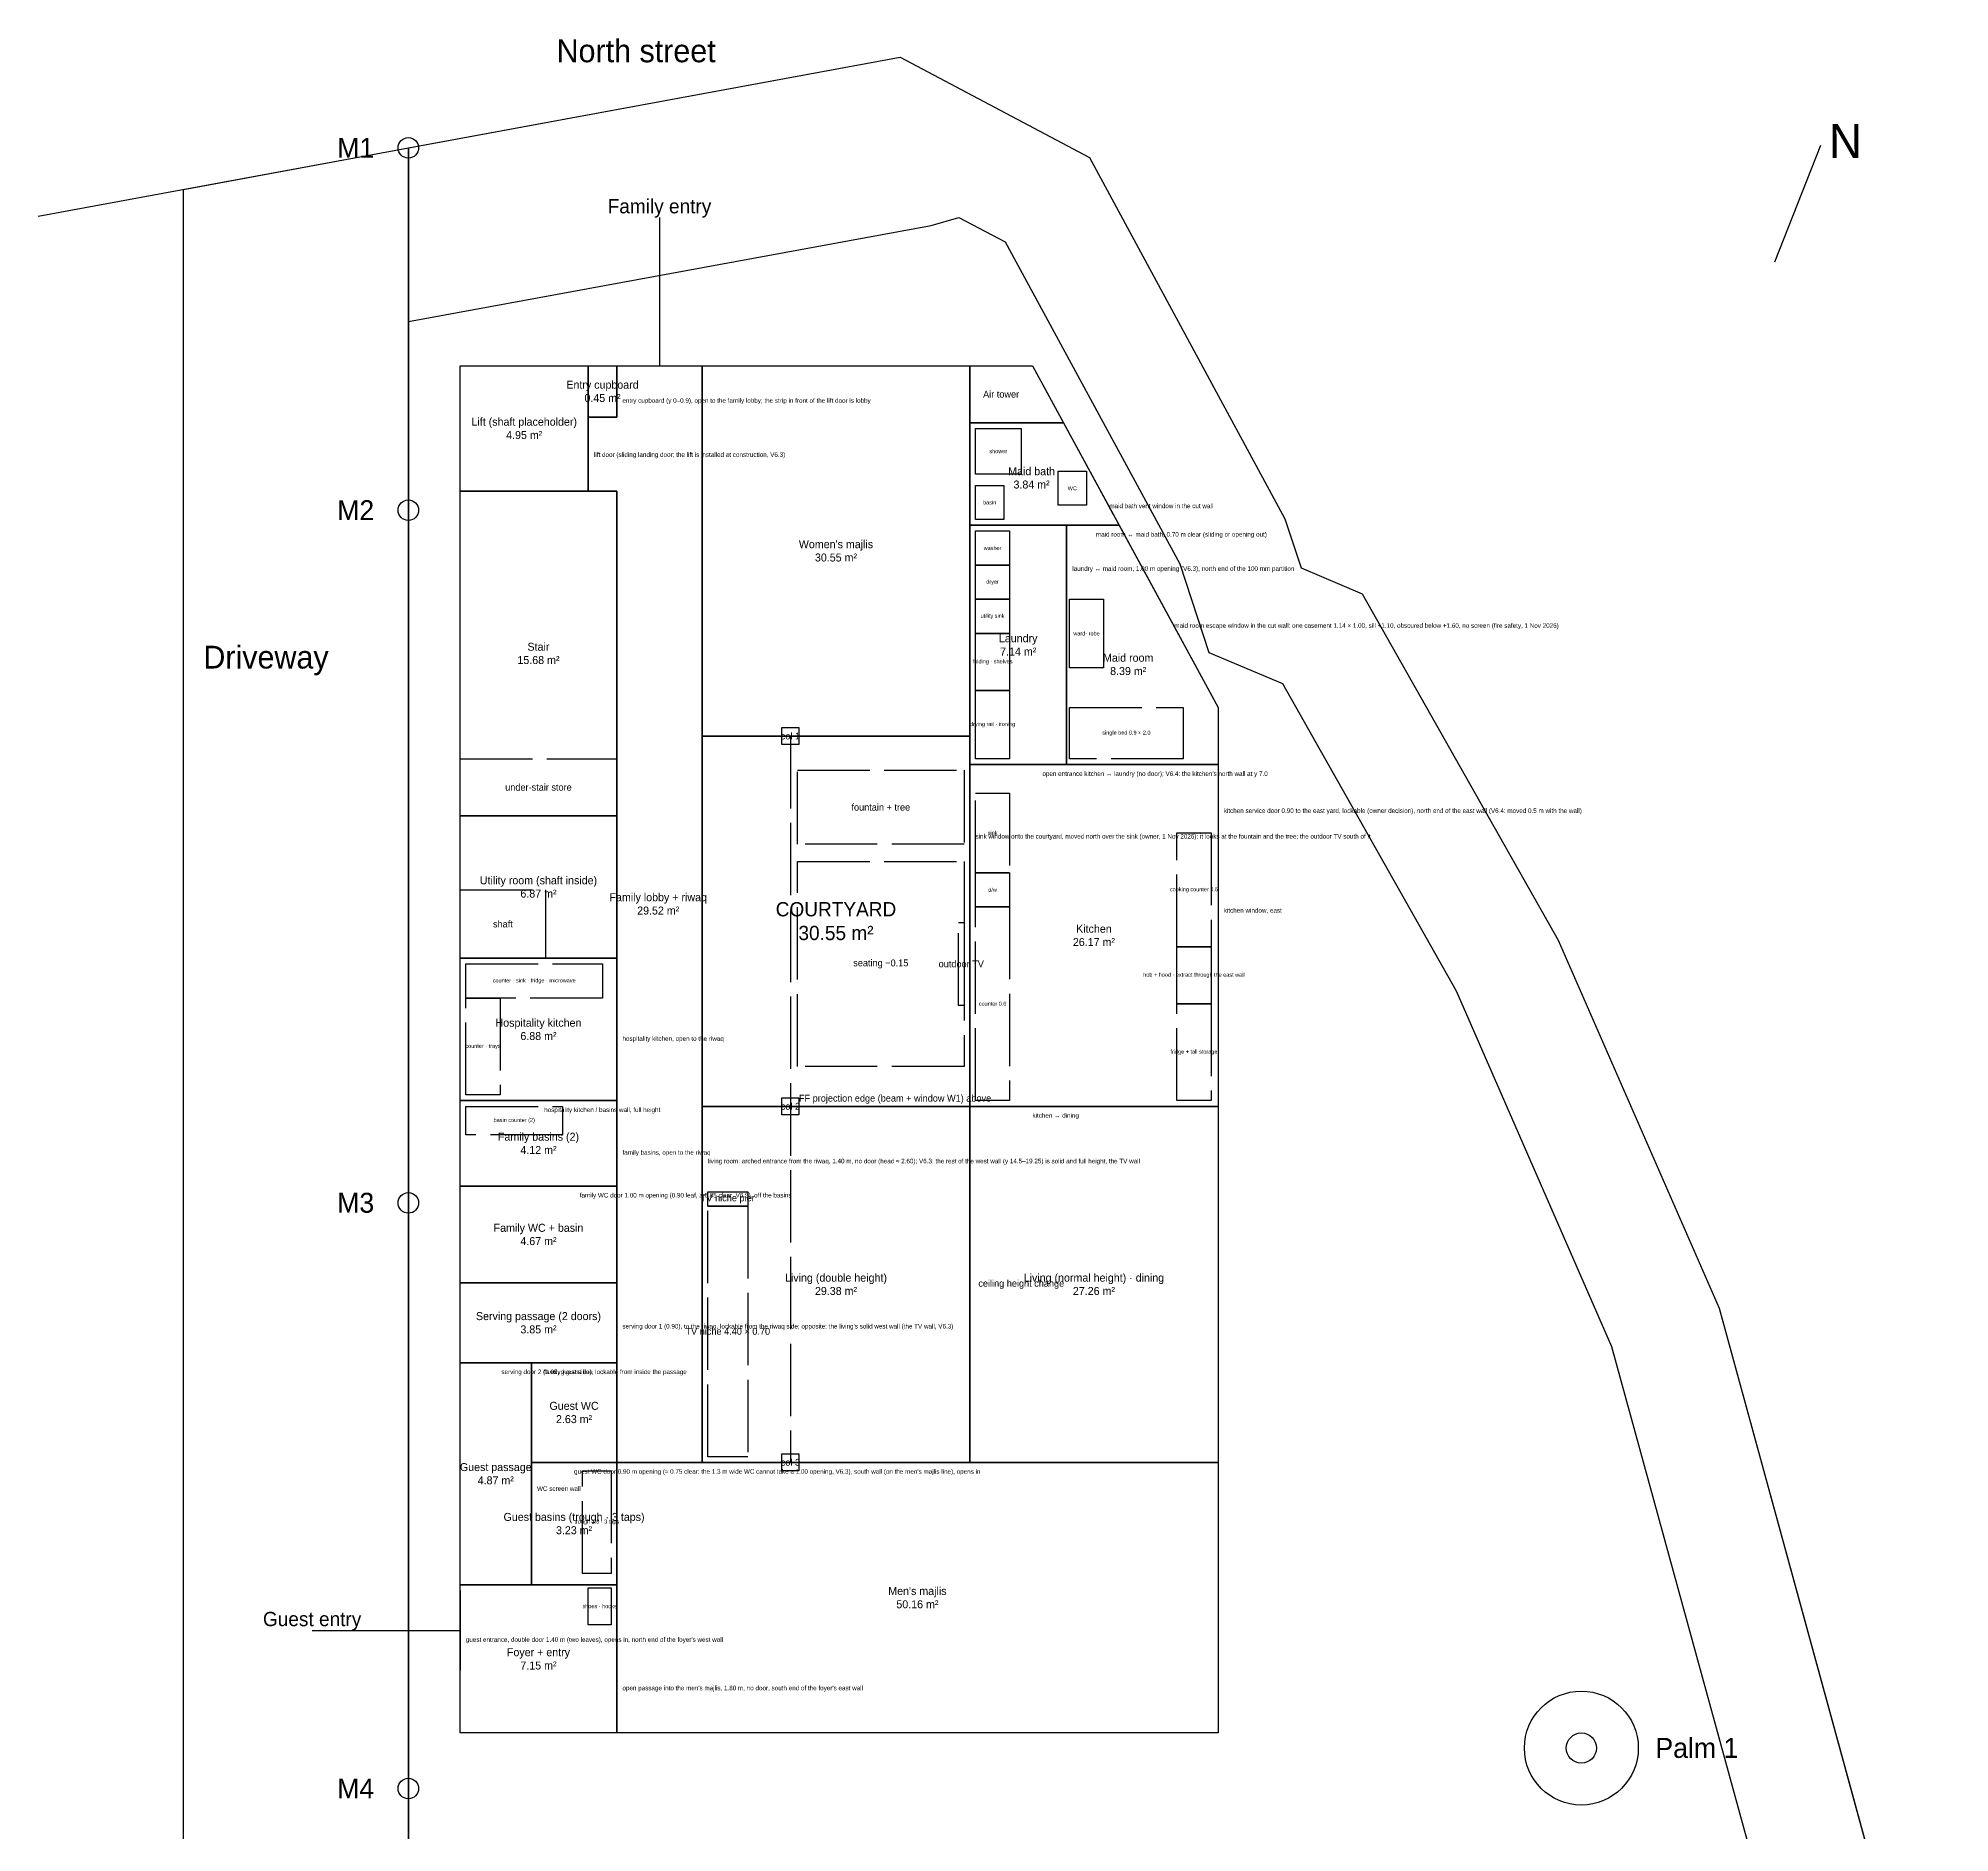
# Model space of a CAD drawing. Header units: metres. Extents: x -6.5 to 29.5, y -46.7 to 1.9.
# Drawn here: x -6.5 to 27.07, y -29.58 to 1.92 of the extents above; entities that cross this region are included whole.
import ezdxf

# ---------------------------------------------------------------- set-up
doc = ezdxf.new("R2010")
doc.units = ezdxf.units.M
doc.linetypes.add('DASHED', pattern=[1.524, 1.27, -0.254])
for name, color, linetype in [('AIR-TOWER', 4, 'CONTINUOUS'), ('ANNOTATION', 7, 'CONTINUOUS'), ('BUILDING-OUTLINE', 1, 'CONTINUOUS'), ('COURTYARD', 150, 'CONTINUOUS'), ('DOORS', 1, 'CONTINUOUS'), ('ENTRIES', 30, 'CONTINUOUS'), ('FIXTURES', 8, 'DASHED'), ('MARKS', 4, 'DASHED'), ('OPENINGS', 6, 'CONTINUOUS'), ('ROOM-LABELS', 7, 'CONTINUOUS'), ('ROOMS-CIRC', 9, 'CONTINUOUS'), ('ROOMS-CORE', 252, 'CONTINUOUS'), ('ROOMS-FAMILY', 40, 'CONTINUOUS'), ('ROOMS-GUEST', 32, 'CONTINUOUS'), ('ROOMS-SERVICE', 140, 'CONTINUOUS'), ('SITE-DRIVEWAY', 5, 'CONTINUOUS'), ('SITE-ENVELOPE', 3, 'CONTINUOUS'), ('SITE-LAND', 8, 'CONTINUOUS'), ('SITE-LANE', 7, 'CONTINUOUS'), ('SITE-PALMS', 94, 'CONTINUOUS'), ('SITE-PEGS', 94, 'CONTINUOUS'), ('WALLS-SPECIAL', 7, 'CONTINUOUS'), ('WINDOWS', 4, 'CONTINUOUS')]:
    doc.layers.add(name, color=color, linetype=linetype)

msp = doc.modelspace()

# ---------------------------------------------------------------- linework, layer by layer
at = {"layer": 'AIR-TOWER'}
msp.add_lwpolyline([(9.86, -3.825), (10.961, -3.825), (11.504, -4.825), (9.86, -4.825)], close=True, dxfattribs=at)
at = {"layer": 'ANNOTATION'}
msp.add_line((24, -2), (24.803, 0.048), dxfattribs=at)
at = {"layer": 'BUILDING-OUTLINE'}
msp.add_lwpolyline([(0.91, -3.825), (10.961, -3.825), (14.221, -9.825), (14.221, -27.825), (0.91, -27.825)], close=True, dxfattribs=at)
at = {"layer": 'COURTYARD'}
msp.add_lwpolyline([(5.16, -10.325), (9.86, -10.325), (9.86, -16.825), (5.16, -16.825)], close=True, dxfattribs=at)
at = {"layer": 'DOORS'}
for p, q in [((3.66, -3.925), (3.66, -4.625)), ((3.16, -4.725), (3.16, -5.725)), ((11.625, -6.625), (12.325, -6.625)), ((14.221, -11.025), (14.221, -11.925)), ((5.16, -16.925), (5.16, -18.325)), ((10.31, -16.825), (11.41, -16.825)), ((2.41, -18.225), (3.41, -18.225)), ((3.66, -20.075), (3.66, -20.975)), ((1.01, -21.325), (2.06, -21.325)), ((2.36, -23.075), (3.26, -23.075)), ((0.91, -25.325), (0.91, -26.725))]:
    msp.add_line(p, q, dxfattribs=at)
at = {"layer": 'ENTRIES'}
for p, q in [((4.41, -1.225), (4.41, -3.825)), ((-1.69, -26.025), (0.91, -26.025))]:
    msp.add_line(p, q, dxfattribs=at)
at = {"layer": 'FIXTURES'}
for points in [[(9.96, -4.925), (10.76, -4.925), (10.76, -5.725), (9.96, -5.725)], [(11.41, -5.675), (11.91, -5.675), (11.91, -6.275), (11.41, -6.275)], [(9.96, -5.925), (10.46, -5.925), (10.46, -6.525), (9.96, -6.525)], [(9.96, -6.725), (10.56, -6.725), (10.56, -7.325), (9.96, -7.325)], [(9.96, -7.325), (10.56, -7.325), (10.56, -7.925), (9.96, -7.925)], [(9.96, -7.925), (10.56, -7.925), (10.56, -8.525), (9.96, -8.525)], [(11.61, -7.925), (12.21, -7.925), (12.21, -9.125), (11.61, -9.125)], [(9.96, -8.525), (10.56, -8.525), (10.56, -9.525), (9.96, -9.525)], [(9.96, -9.525), (10.56, -9.525), (10.56, -10.725), (9.96, -10.725)], [(11.61, -9.825), (13.61, -9.825), (13.61, -10.725), (11.61, -10.725)], [(9.96, -11.325), (10.56, -11.325), (10.56, -12.725), (9.96, -12.725)], [(13.496, -12.025), (14.096, -12.025), (14.096, -14.025), (13.496, -14.025)], [(9.96, -12.725), (10.56, -12.725), (10.56, -13.325), (9.96, -13.325)], [(9.96, -13.325), (10.56, -13.325), (10.56, -16.725), (9.96, -16.725)], [(13.496, -14.025), (14.096, -14.025), (14.096, -15.025), (13.496, -15.025)], [(1.01, -14.325), (3.41, -14.325), (3.41, -14.925), (1.01, -14.925)], [(1.01, -14.925), (1.61, -14.925), (1.61, -16.625), (1.01, -16.625)], [(13.496, -15.025), (14.096, -15.025), (14.096, -16.725), (13.496, -16.725)], [(1.01, -16.825), (2.71, -16.825), (2.71, -17.325), (1.01, -17.325)], [(3.06, -23.225), (3.56, -23.225), (3.56, -25.025), (3.06, -25.025)], [(3.16, -25.275), (3.56, -25.275), (3.56, -25.925), (3.16, -25.925)]]:
    msp.add_lwpolyline(points, close=True, dxfattribs=at)
at = {"layer": 'MARKS'}
for p, q in [((6.71, -10.325), (6.71, -23.075)), ((9.86, -16.825), (9.86, -23.075))]:
    msp.add_line(p, q, dxfattribs=at)
for points in [[(6.56, -10.175), (6.86, -10.175), (6.86, -10.475), (6.56, -10.475)], [(0.91, -10.725), (3.66, -10.725), (3.66, -11.725), (0.91, -11.725)], [(6.835, -10.925), (9.76, -10.925), (9.76, -12.225), (6.835, -12.225)], [(6.835, -12.525), (9.76, -12.525), (9.76, -16.125), (6.835, -16.125)], [(0.91, -13.025), (2.41, -13.025), (2.41, -14.225), (0.91, -14.225)], [(9.66, -13.595), (9.76, -13.595), (9.76, -15.055), (9.66, -15.055)], [(6.56, -16.675), (6.86, -16.675), (6.86, -16.975), (6.56, -16.975)], [(5.26, -18.325), (5.96, -18.325), (5.96, -18.575), (5.26, -18.575)], [(5.26, -18.575), (5.96, -18.575), (5.96, -22.975), (5.26, -22.975)], [(6.56, -22.925), (6.86, -22.925), (6.86, -23.225), (6.56, -23.225)]]:
    msp.add_lwpolyline(points, close=True, dxfattribs=at)
at = {"layer": 'OPENINGS'}
for p, q in [((10.61, -10.825), (11.46, -10.825)), ((3.66, -14.425), (3.66, -16.525)), ((3.66, -16.825), (3.66, -18.125)), ((3.66, -25.975), (3.66, -27.775))]:
    msp.add_line(p, q, dxfattribs=at)
at = {"layer": 'ROOMS-CIRC'}
msp.add_lwpolyline([(3.66, -3.825), (5.16, -3.825), (5.16, -23.075), (3.66, -23.075), (3.66, -6.025), (3.16, -6.025), (3.16, -4.725), (3.66, -4.725)], close=True, dxfattribs=at)
at = {"layer": 'ROOMS-CORE'}
for points in [[(0.91, -3.825), (3.16, -3.825), (3.16, -6.025), (0.91, -6.025)], [(3.16, -3.825), (3.66, -3.825), (3.66, -4.725), (3.16, -4.725)], [(0.91, -6.025), (3.66, -6.025), (3.66, -11.725), (0.91, -11.725)], [(0.91, -11.725), (3.66, -11.725), (3.66, -14.225), (0.91, -14.225)]]:
    msp.add_lwpolyline(points, close=True, dxfattribs=at)
at = {"layer": 'ROOMS-FAMILY'}
for points in [[(5.16, -3.825), (9.86, -3.825), (9.86, -10.325), (5.16, -10.325)], [(5.16, -16.825), (9.86, -16.825), (9.86, -23.075), (5.16, -23.075)], [(9.86, -16.825), (14.221, -16.825), (14.221, -23.075), (9.86, -23.075)]]:
    msp.add_lwpolyline(points, close=True, dxfattribs=at)
at = {"layer": 'ROOMS-GUEST'}
for points in [[(0.91, -21.325), (2.16, -21.325), (2.16, -25.225), (0.91, -25.225)], [(2.16, -21.325), (3.66, -21.325), (3.66, -23.075), (2.16, -23.075)], [(2.16, -23.075), (3.66, -23.075), (3.66, -25.225), (2.16, -25.225)], [(3.66, -23.075), (14.221, -23.075), (14.221, -27.825), (3.66, -27.825)], [(0.91, -25.225), (3.66, -25.225), (3.66, -27.825), (0.91, -27.825)]]:
    msp.add_lwpolyline(points, close=True, dxfattribs=at)
at = {"layer": 'ROOMS-SERVICE'}
for points in [[(9.86, -4.825), (11.504, -4.825), (12.482, -6.625), (9.86, -6.625)], [(9.86, -6.625), (11.56, -6.625), (11.56, -10.825), (9.86, -10.825)], [(11.56, -6.625), (12.482, -6.625), (14.221, -9.825), (14.221, -10.825), (11.56, -10.825)], [(9.86, -10.825), (14.221, -10.825), (14.221, -16.825), (9.86, -16.825)], [(0.91, -14.225), (3.66, -14.225), (3.66, -16.725), (0.91, -16.725)], [(0.91, -16.725), (3.66, -16.725), (3.66, -18.225), (0.91, -18.225)], [(0.91, -18.225), (3.66, -18.225), (3.66, -19.925), (0.91, -19.925)], [(0.91, -19.925), (3.66, -19.925), (3.66, -21.325), (0.91, -21.325)]]:
    msp.add_lwpolyline(points, close=True, dxfattribs=at)
at = {"layer": 'SITE-DRIVEWAY'}
msp.add_lwpolyline([(-3.95, -0.73), (0, 0), (0, -38.86), (-3.95, -39.59)], close=True, dxfattribs=at)
at = {"layer": 'SITE-ENVELOPE'}
msp.add_lwpolyline([(0, -38.86), (0, -3.05), (9.18, -1.36), (9.67, -1.22), (10.48, -1.65), (13.55, -7.3), (14.06, -8.86), (15.35, -9.4), (18.4, -14.8), (21.13, -21.04), (24.77, -34.3)], close=True, dxfattribs=at)
at = {"layer": 'SITE-LAND'}
msp.add_lwpolyline([(0, 0), (8.64, 1.59), (11.96, -0.17), (15.39, -6.51), (15.68, -7.37), (16.75, -7.83), (20.19, -13.91), (23.02, -20.37), (26.74, -33.94), (0, -38.86)], close=True, dxfattribs=at)
at = {"layer": 'SITE-LANE'}
for points in [[(-6.5, -1.2), (8.64, 1.59)], [(8.64, 1.59), (11.96, -0.17), (15.39, -6.51), (15.68, -7.37), (16.75, -7.83), (20.19, -13.91), (23.02, -20.37), (27.07, -35.15)]]:
    msp.add_lwpolyline(points, dxfattribs=at)
at = {"layer": 'SITE-PALMS'}
for radius in [1, 0.265]:
    msp.add_circle((20.6, -28.09), radius, dxfattribs=at)
at = {"layer": 'SITE-PEGS'}
for centre in [(0, 0), (0, -6.36), (0, -18.52), (0, -28.8)]:
    msp.add_circle(centre, 0.18, dxfattribs=at)
at = {"layer": 'WALLS-SPECIAL'}
for p, q in [((9.86, -3.825), (9.86, -10.325)), ((11.56, -6.725), (11.56, -7.725)), ((0.91, -16.725), (3.66, -16.725)), ((0.91, -21.325), (3.66, -21.325)), ((2.16, -23.075), (2.16, -23.675))]:
    msp.add_line(p, q, dxfattribs=at)
at = {"layer": 'WINDOWS'}
for p, q in [((12.048, -5.825), (12.374, -6.425)), ((13.08, -7.725), (13.624, -8.725)), ((9.86, -11.125), (9.86, -12.725)), ((14.221, -12.525), (14.221, -13.925))]:
    msp.add_line(p, q, dxfattribs=at)

# ---------------------------------------------------------------- texts
at = {"layer": 'AIR-TOWER', "insert": (10.41, -4.325), "char_height": 0.12, "attachment_point": 5}
msp.add_mtext('Air tower', dxfattribs=at)
at = {"layer": 'ANNOTATION', "insert": (24.949, 0.421), "char_height": 0.6, "attachment_point": 1}
msp.add_mtext('N', dxfattribs=at)
at = {"layer": 'DOORS', "char_height": 0.08, "attachment_point": 1}
for s, insert in [('entry cupboard (y 0–0.9), open to the family lobby; the strip in front of the lift door is lobby', (3.76, -4.395)), ('lift door (sliding landing door; the lift is installed at construction, V6.3)', (3.26, -5.345)), ('maid room ↔ maid bath, 0.70 m clear (sliding or opening out)', (12.075, -6.745)), ('kitchen service door 0.90 to the east yard, lockable (owner decision), north end of the east wall (V6.4: moved 0.5 m with the wall)', (14.321, -11.595)), ('kitchen ↔ dining', (10.96, -16.945)), ('living room: arched entrance from the riwaq, 1.40 m, no door (head ≈ 2.60); V6.3: the rest of the west wall (y 14.5–19.25) is solid and full height, the TV wall', (5.26, -17.745)), ('family WC door 1.00 m opening (0.90 leaf, ≥ 0.85 clear, V6.3), off the basins', (3.01, -18.345)), ("serving door 1 (0.90), to the riwaq, lockable from the riwaq side; opposite: the living's solid west wall (the TV wall, V6.3)", (3.76, -20.645)), ('serving door 2 (1.05, guest side), lockable from inside the passage', (1.635, -21.445)), ("guest WC door 0.90 m opening (≈ 0.75 clear: the 1.3 m wide WC cannot take a 1.00 opening, V6.3), south wall (on the men's majlis line), opens in", (2.91, -23.195)), ("guest entrance, double door 1.40 m (two leaves), opens in, north end of the foyer's west wall", (1.01, -26.145))]:
    msp.add_mtext(s, dxfattribs=dict(at, insert=insert))
at = {"layer": 'ENTRIES', "char_height": 0.25, "attachment_point": 8}
for s, insert in [('Family entry', (4.41, -1.225)), ('Guest entry', (-1.69, -26.025))]:
    msp.add_mtext(s, dxfattribs=dict(at, insert=insert))
at = {"layer": 'FIXTURES', "char_height": 0.07, "attachment_point": 5}
for s, insert in [('shower', (10.36, -5.325)), ('WC', (11.66, -5.975)), ('basin', (10.21, -6.225)), ('washer', (10.26, -7.025)), ('dryer', (10.26, -7.625)), ('utility sink', (10.26, -8.225)), ('ward- robe', (11.91, -8.525)), ('folding · shelves', (10.26, -9.025)), ('drying rail · ironing', (10.26, -10.125)), ('single bed 0.9 × 2.0', (12.61, -10.275)), ('sink', (10.26, -12.025)), ('d/w', (10.26, -13.025)), ('cooking counter 0.6', (13.796, -13.025)), ('counter · sink · fridge · microwave', (2.21, -14.625)), ('hob + hood · extract through the east wall', (13.796, -14.525)), ('counter 0.6', (10.26, -15.025)), ('counter · trays', (1.31, -15.775)), ('fridge + tall storage', (13.796, -15.875)), ('basin counter (2)', (1.86, -17.075)), ('trough 1.8 · 3 taps', (3.31, -24.125)), ('shoes · hooks', (3.36, -25.6))]:
    msp.add_mtext(s, dxfattribs=dict(at, insert=insert))
at = {"layer": 'MARKS', "char_height": 0.12}
for s, insert, attachment_point in [('col 1', (6.71, -10.325), 5), ('under-stair store', (2.285, -11.225), 5), ('fountain + tree', (8.297, -11.575), 5), ('shaft', (1.66, -13.625), 5), ('seating −0.15', (8.297, -14.325), 5), ('outdoor TV', (9.71, -14.325), 5), ('col 2', (6.71, -16.825), 5), ('FF projection edge (beam + window W1) above', (6.86, -16.7), 4), ('TV niche pier', (5.61, -18.45), 5), ('ceiling height change', (10.01, -19.95), 4), ('TV niche 4.40 × 0.70', (5.61, -20.775), 5), ('col 3', (6.71, -23.075), 5)]:
    msp.add_mtext(s, dxfattribs=dict(at, insert=insert, attachment_point=attachment_point))
at = {"layer": 'OPENINGS', "char_height": 0.08, "attachment_point": 1}
for s, insert in [("open entrance kitchen ↔ laundry (no door); V6.4: the kitchen's north wall at y 7.0", (11.135, -10.945)), ('hospitality kitchen, open to the riwaq', (3.76, -15.595)), ('family basins, open to the riwaq', (3.76, -17.595)), ("open passage into the men's majlis, 1.80 m, no door, south end of the foyer's east wall", (3.76, -26.995))]:
    msp.add_mtext(s, dxfattribs=dict(at, insert=insert))
at = {"layer": 'ROOM-LABELS', "attachment_point": 5}
for s, insert, char_height in [('Entry cupboard\\P0.45 m²', (3.41, -4.275), 0.14), ('Lift (shaft placeholder)\\P4.95 m²', (2.035, -4.925), 0.14), ('Maid bath\\P3.84 m²', (10.945, -5.794), 0.14), ("Women's majlis\\P30.55 m²", (7.51, -7.075), 0.14), ('Stair\\P15.68 m²', (2.285, -8.875), 0.14), ('Laundry\\P7.14 m²', (10.71, -8.725), 0.14), ('Maid room\\P8.39 m²', (12.642, -9.068), 0.14), ('Utility room (shaft inside)\\P6.87 m²', (2.285, -12.975), 0.14), ('Family lobby + riwaq\\P29.52 m²', (4.388, -13.272), 0.14), ('COURTYARD\\P30.55 m²', (7.51, -13.575), 0.25), ('Kitchen\\P26.17 m²', (12.04, -13.825), 0.14), ('Hospitality kitchen\\P6.88 m²', (2.285, -15.475), 0.14), ('Family basins (2)\\P4.12 m²', (2.285, -17.475), 0.14), ('Family WC + basin\\P4.67 m²', (2.285, -19.075), 0.14), ('Living (double height)\\P29.38 m²', (7.51, -19.95), 0.14), ('Living (normal height) · dining\\P27.26 m²', (12.04, -19.95), 0.14), ('Serving passage (2 doors)\\P3.85 m²', (2.285, -20.625), 0.14), ('Guest WC\\P2.63 m²', (2.91, -22.2), 0.14), ('Guest passage\\P4.87 m²', (1.535, -23.275), 0.14), ('Guest basins (trough · 3 taps)\\P3.23 m²', (2.91, -24.15), 0.14), ("Men's majlis\\P50.16 m²", (8.94, -25.45), 0.14), ('Foyer + entry\\P7.15 m²', (2.285, -26.525), 0.14)]:
    msp.add_mtext(s, dxfattribs=dict(at, insert=insert, char_height=char_height))
at = {"layer": 'SITE-DRIVEWAY', "insert": (-2.5, -9), "char_height": 0.4, "attachment_point": 5}
msp.add_mtext('Driveway', dxfattribs=at)
at = {"layer": 'SITE-LANE', "insert": (4, 1.7), "char_height": 0.4, "attachment_point": 5}
msp.add_mtext('North street', dxfattribs=at)
at = {"layer": 'SITE-PALMS', "insert": (21.9, -28.09), "char_height": 0.35, "attachment_point": 4}
msp.add_mtext('Palm 1', dxfattribs=at)
at = {"layer": 'SITE-PEGS', "char_height": 0.35, "attachment_point": 6}
for s, insert in [('M1', (-0.6, 0)), ('M2', (-0.6, -6.36)), ('M3', (-0.6, -18.52)), ('M4', (-0.6, -28.8))]:
    msp.add_mtext(s, dxfattribs=dict(at, insert=insert))
at = {"layer": 'WALLS-SPECIAL', "char_height": 0.08, "attachment_point": 1}
for s, insert in [('laundry ↔ maid room, 1.00 m opening (V6.3), north end of the 100 mm partition', (11.66, -7.345)), ('hospitality kitchen / basins wall, full height', (2.385, -16.845)), ('family / guest line', (2.385, -21.445)), ('WC screen wall', (2.26, -23.495))]:
    msp.add_mtext(s, dxfattribs=dict(at, insert=insert))
at = {"layer": 'WINDOWS', "char_height": 0.08, "attachment_point": 1}
for s, insert in [('maid bath vent window in the cut wall', (12.311, -6.245)), ('maid room escape window in the cut wall: one casement 1.14 × 1.00, sill +1.10, obscured below +1.60, no screen (fire safety, 1 Nov 2026)', (13.452, -8.345)), ('sink window onto the courtyard, moved north over the sink (owner, 1 Nov 2026): it looks at the fountain and the tree; the outdoor TV south of it', (9.96, -12.045)), ('kitchen window, east', (14.321, -13.345))]:
    msp.add_mtext(s, dxfattribs=dict(at, insert=insert))

doc.saveas('drawing.dxf')
